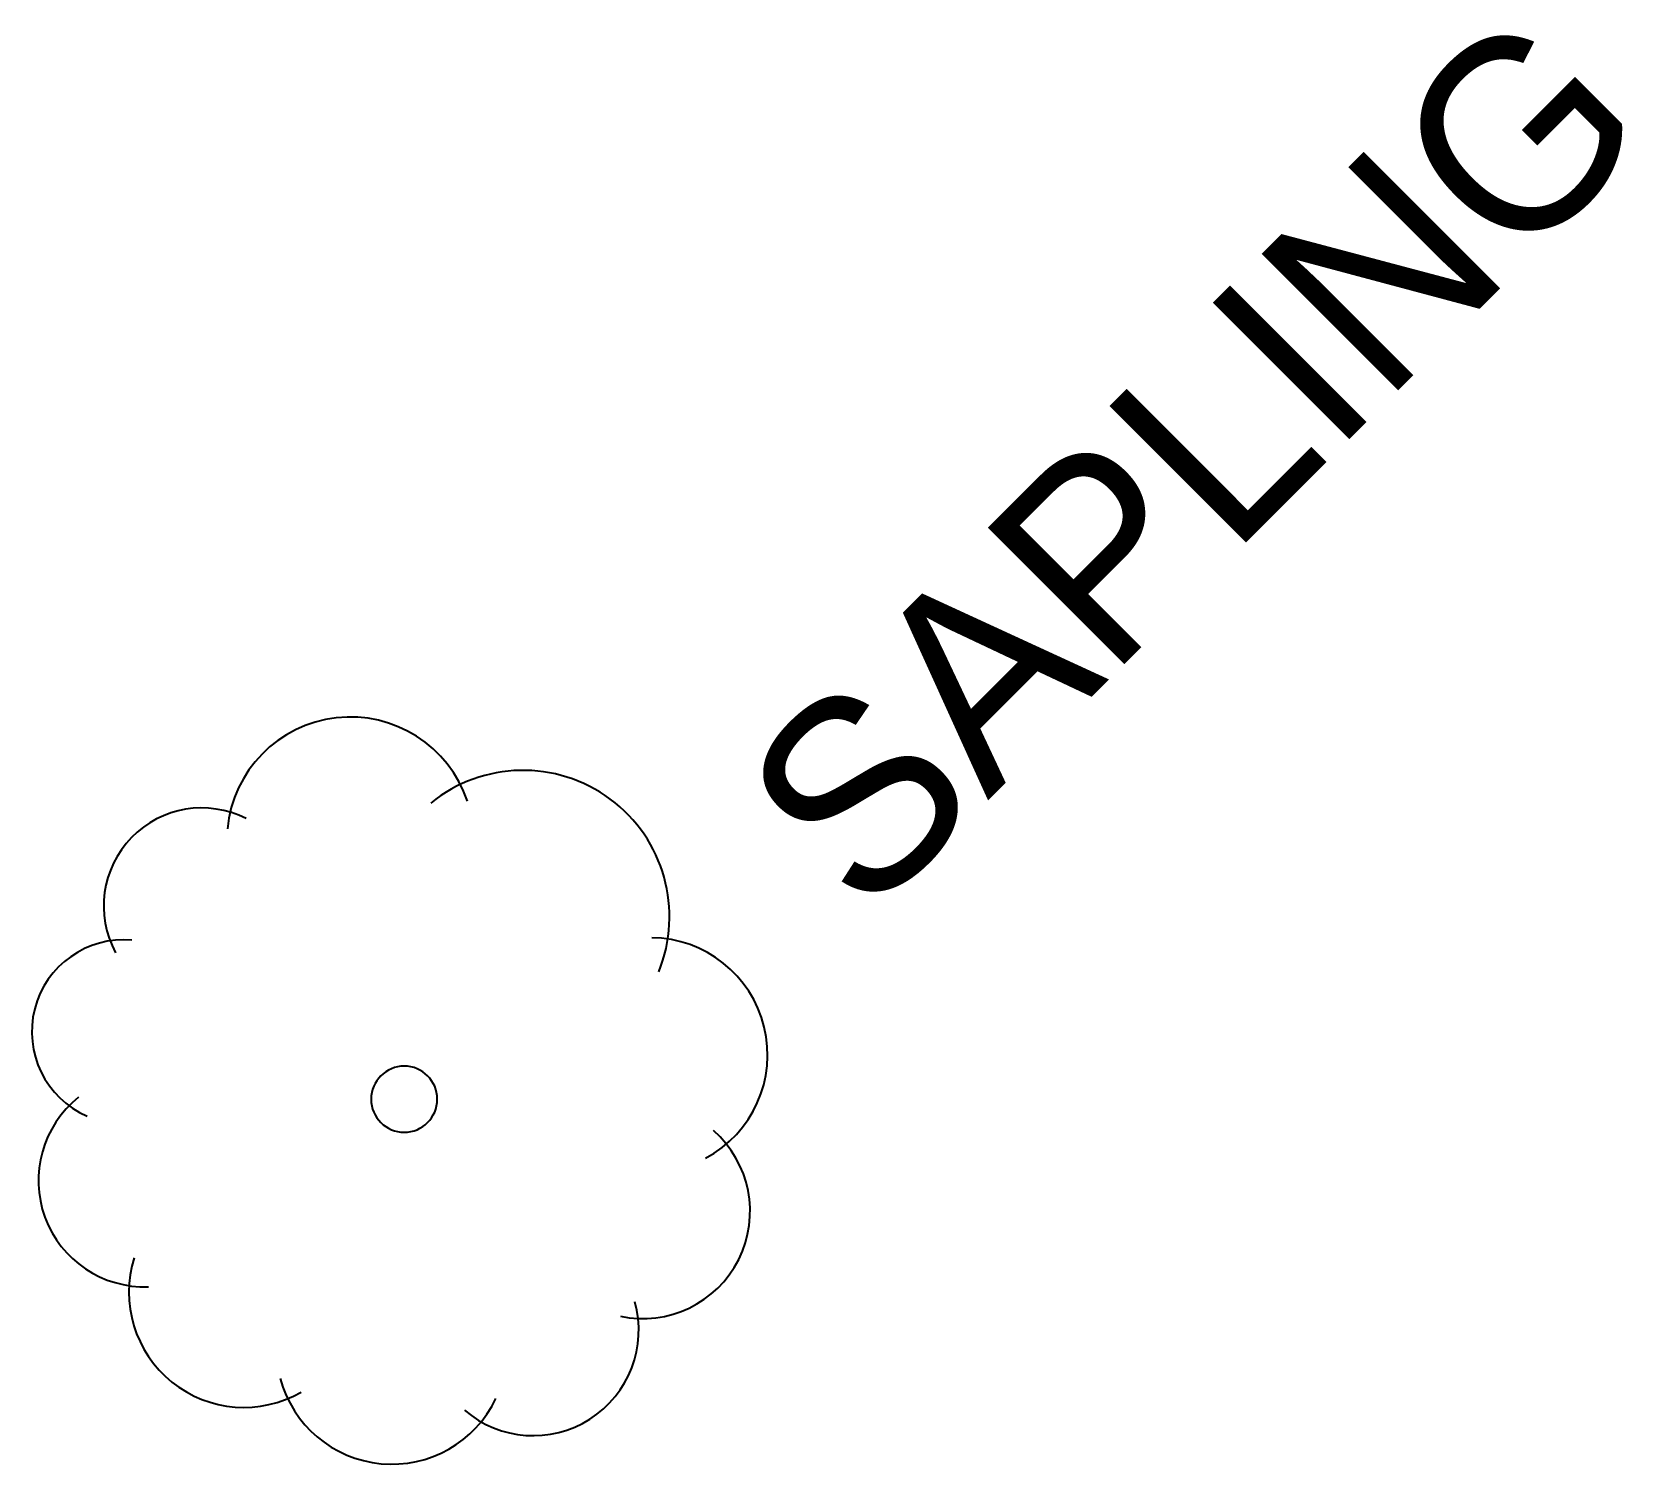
# Model space of a CAD drawing. Extents: x -0.68 to 2.21, y -0.66 to 1.94.
import ezdxf

# ---------------------------------------------------------------- set-up
doc = ezdxf.new("R2010")
doc.units = 0
doc.header["$MEASUREMENT"] = 0
doc.layers.add('CELL_SA_SAPLING', color=7, linetype='Continuous')

msp = doc.modelspace()

# ---------------------------------------------------------------- linework, layer by layer
at = {"layer": 'CELL_SA_SAPLING', "color": 3}
for centre, radius, start, end in [((-0.097791, 0.469352), 0.223949, 18.5271, 96.56074), ((-0.097791, 0.469352), 0.223949, 96.56074, 174.594381), ((0.215721, 0.330994), 0.265509, 53.45145, 129.073458), ((-0.367181, 0.350421), 0.177891, 63.138222, 135.809777), ((0.215721, 0.330994), 0.265509, 337.829442, 53.45145), ((-0.367181, 0.350421), 0.177891, 135.809777, 208.481331), ((-0.50871, 0.122373), 0.16679, 84.886172, 165.677279), ((0.44683, 0.080503), 0.212249, 13.720958, 89.448886), ((-0.50871, 0.122373), 0.16679, 165.677279, 246.468386), ((0.44683, 0.080503), 0.212249, 297.993031, 13.720958), ((0, 0), 0.06, 90, 180), ((0, 0), 0.06, 0, 90), ((-0.470841, -0.147639), 0.192737, 128.406394, 200.198623), ((0, 0), 0.06, 180, 270), ((0, 0), 0.06, 270, 360), ((0.432635, -0.203322), 0.194678, 333.377248, 48.796522), ((-0.470841, -0.147639), 0.192737, 200.198623, 271.990853), ((-0.290762, -0.350483), 0.20853, 162.463739, 231.203441), ((0.432635, -0.203322), 0.194678, 257.957975, 333.377248), ((0.233866, -0.418731), 0.191464, 302.511908, 15.547208), ((-0.290762, -0.350483), 0.20853, 231.203441, 299.943144), ((-0.02254, -0.452613), 0.209392, 194.933031, 264.671122), ((-0.02254, -0.452613), 0.209392, 264.671122, 334.409214), ((0.233866, -0.418731), 0.191464, 229.476608, 302.511908)]:
    msp.add_arc(centre, radius, start, end, dxfattribs=at)

# ---------------------------------------------------------------- texts
msp.add_text('SAPLING', height=0.349998, rotation=45, dxfattribs=at).set_placement((0.837707, 0.320508))

doc.saveas('drawing.dxf')
